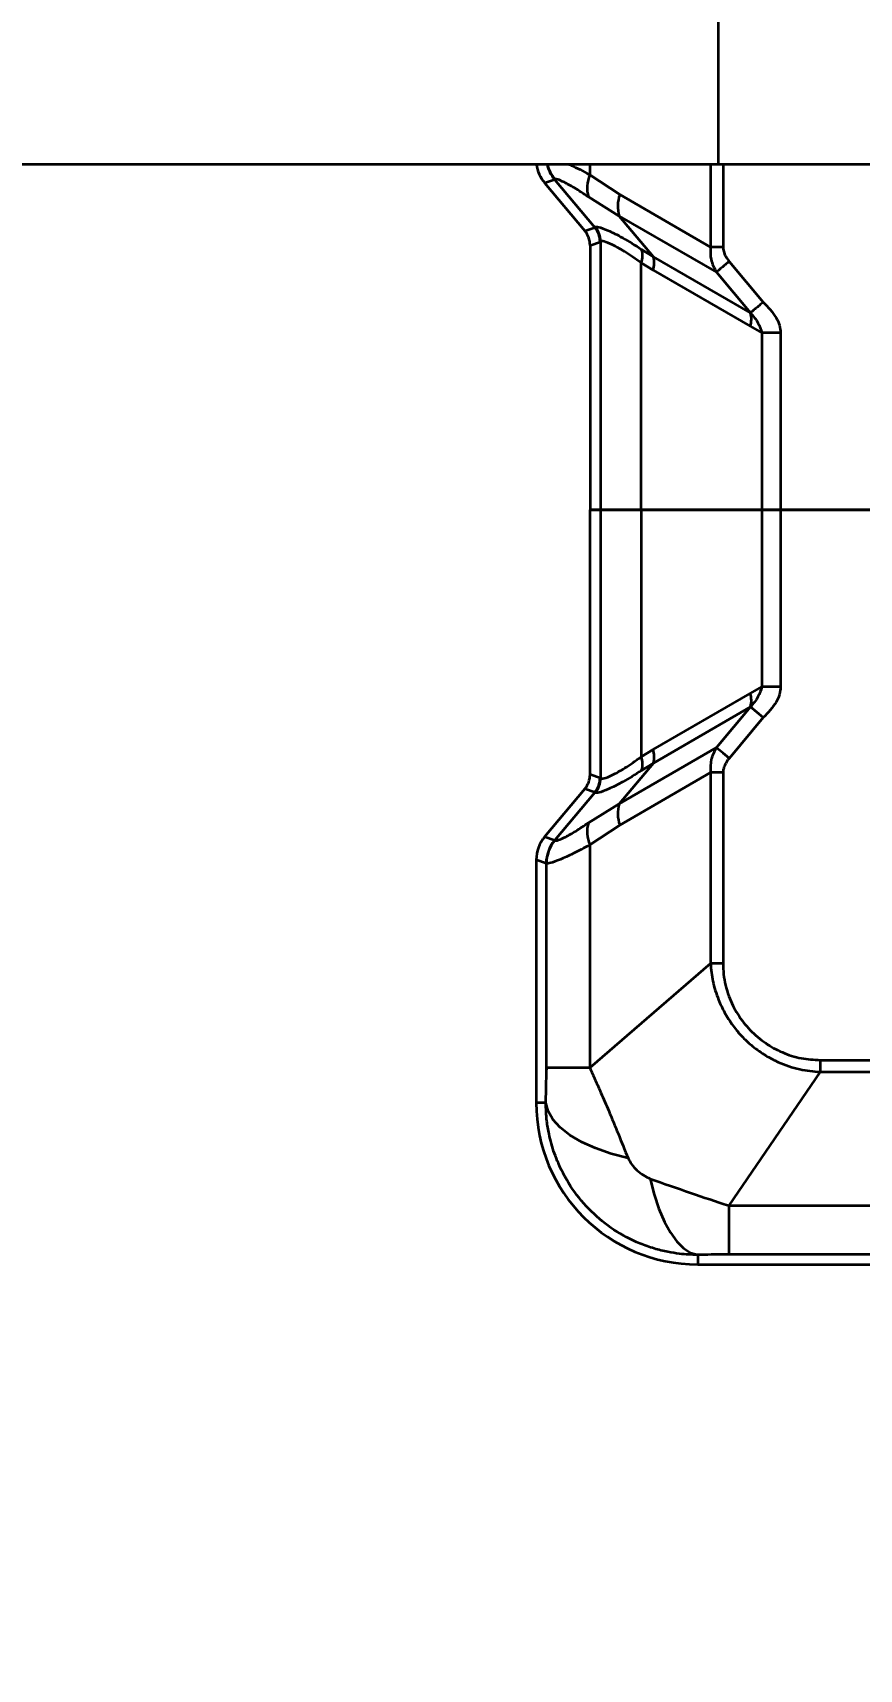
# Model space of a CAD drawing. Header units: millimetres. Extents: x 0 to 420, y 0 to 297.
# Drawn here: x 115.204 to 116.124, y 172.597 to 174.419 of the extents above; entities that cross this region are included whole.
import ezdxf

# ---------------------------------------------------------------- set-up
doc = ezdxf.new("R2010")
doc.units = ezdxf.units.MM
doc.layers.add('尺寸线层', color=150, linetype='Continuous')
doc.styles.add('SLDTEXTSTYLE2', font='TXT', dxfattribs={"width": 0.7})
doc.dimstyles.new('SLDDIMSTYLE0', dxfattribs={"dimtxt": 3.5, "dimasz": 3.302, "dimexe": 0, "dimexo": 0.0625, "dimgap": 0.875, "dimtad": 1, "dimdec": 1, "dimlfac": 100, "dimrnd": 1e-09, "dimzin": 12, "dimdsep": 46, "dimtxsty": 'SLDTEXTSTYLE2', "dimsah": 1, "dimcen": 0.09, "dimadec": 0, "dimazin": 3, "dimtfac": 1, "dimtdec": 3, "dimtofl": 0, "dimtmove": 0, "dimatfit": 3, "dimfxl": 0, "dimfrac": 2, "dimtolj": 1, "dimtzin": 12, "dimarcsym": 0})

# ---------------------------------------------------------------- blocks, each defined once
blk = doc.blocks.new('_D_6')
at = {"layer": '尺寸线层'}
for p, q in [((91.2154, 164.9172), (91.2154, 234.1922)), ((321.3154, 165.1871), (321.3154, 234.1922)), ((321.3154, 233.1922), (91.2154, 233.1922))]:
    blk.add_line(p, q, dxfattribs=at)
for points in [[(91.2154, 233.1922), (94.5174, 232.6842), (94.5174, 233.7002)], [(321.3154, 233.1922), (318.0134, 233.7002), (318.0134, 232.6842)]]:
    blk.add_solid(points, dxfattribs=at)
at = {"layer": '尺寸线层', "insert": (205.1726, 237.704), "char_height": 3.5, "attachment_point": 1, "style": 'SLDTEXTSTYLE2'}
blk.add_mtext('23010', dxfattribs=at)
blk = doc.blocks.new('_D_7')
at = {"layer": '尺寸线层'}
for p, q in [((70.597, 160.4022), (70.597, 246.1922)), ((332.8156, 175.1167), (332.8156, 246.1922)), ((332.8156, 245.1922), (70.597, 245.1922))]:
    blk.add_line(p, q, dxfattribs=at)
for points in [[(70.597, 245.1922), (73.899, 244.6842), (73.899, 245.7002)], [(332.8156, 245.1922), (329.5136, 245.7002), (329.5136, 244.6842)]]:
    blk.add_solid(points, dxfattribs=at)
at = {"layer": '尺寸线层', "insert": (202.8758, 249.704), "char_height": 3.5, "attachment_point": 1, "style": 'SLDTEXTSTYLE2'}
blk.add_mtext('26221.85', dxfattribs=at)

msp = doc.modelspace()

# ---------------------------------------------------------------- linework, layer by layer
at = {"color": 7, "linetype": 'Continuous', "lineweight": 35}
for p, q in [((115.967, 187.7722), (115.967, 174.2722)), ((115.967, 174.2722), (113.097, 174.2722)), ((115.8242, 174.2722), (115.8242, 174.2605)), ((115.9587, 174.2722), (115.9587, 174.1801)), ((116.3752, 174.2722), (115.967, 174.2722)), ((115.9726, 174.2722), (115.9726, 174.1801)), ((115.7739, 174.2515), (115.785, 174.2555)), ((115.7853, 174.2557), (115.785, 174.2555)), ((115.785, 174.2555), (115.8298, 174.2021)), ((115.8242, 174.2605), (115.8575, 174.2385)), ((115.7739, 174.2515), (115.8187, 174.1981)), ((115.857, 174.2147), (115.8227, 174.2359)), ((115.9587, 174.1801), (115.8575, 174.2385)), ((115.8187, 174.1981), (115.8298, 174.2021)), ((115.8298, 174.2021), (115.8302, 174.2024)), ((115.857, 174.2147), (115.9652, 174.1523)), ((115.895, 174.1694), (115.857, 174.2147)), ((115.8245, 174.182), (115.8357, 174.1861)), ((115.8245, 174.182), (115.8245, 173.8876)), ((115.8361, 174.1864), (115.8357, 174.1861)), ((115.8361, 174.1864), (115.8361, 173.8876)), ((115.9726, 174.1801), (115.9587, 174.1801)), ((115.8814, 173.8876), (115.8814, 174.1626)), ((115.8814, 174.1626), (115.8947, 174.1545)), ((115.8819, 174.1776), (115.895, 174.1694)), ((116.0032, 174.1069), (115.895, 174.1694)), ((115.9794, 174.1642), (116.0174, 174.1188)), ((115.8947, 174.1545), (116.0029, 174.092)), ((115.9652, 174.1523), (116.0032, 174.1069)), ((116.0029, 174.092), (116.0158, 174.0846)), ((116.0367, 174.0846), (116.0158, 174.0846)), ((116.0158, 174.0846), (116.0158, 173.8876)), ((116.0367, 174.0846), (116.0367, 173.8876)), ((115.8361, 173.8876), (115.8245, 173.8876)), ((115.8245, 173.5932), (115.8245, 173.8876)), ((115.8245, 173.8876), (115.8361, 173.8876)), ((115.8814, 173.8876), (115.8361, 173.8876)), ((115.8361, 173.8876), (115.8361, 173.5888)), ((115.8361, 173.8876), (115.8814, 173.8876)), ((116.0158, 173.8876), (115.8814, 173.8876)), ((115.8814, 173.8876), (115.8814, 173.6126)), ((115.8814, 173.8876), (116.0158, 173.8876)), ((116.0367, 173.8876), (116.0158, 173.8876)), ((116.0158, 173.8876), (116.0158, 173.6906)), ((116.0158, 173.8876), (116.0367, 173.8876)), ((116.0367, 173.8876), (116.2745, 173.8876)), ((116.0367, 173.8876), (116.0367, 173.6906)), ((116.2745, 173.8876), (116.0367, 173.8876)), ((116.0029, 173.6832), (116.0158, 173.6906)), ((116.0367, 173.6906), (116.0158, 173.6906)), ((115.8947, 173.6207), (116.0029, 173.6832)), ((116.0032, 173.6683), (115.895, 173.6058)), ((116.0032, 173.6683), (115.9652, 173.623)), ((116.0174, 173.6564), (115.9794, 173.611)), ((116.0174, 173.6564), (116.0032, 173.6683)), ((115.9652, 173.623), (115.857, 173.5605)), ((115.8814, 173.6126), (115.8947, 173.6207)), ((115.895, 173.6058), (115.857, 173.5605)), ((115.895, 173.6058), (115.8819, 173.5976)), ((115.8357, 173.5891), (115.8245, 173.5932)), ((115.8357, 173.5891), (115.8361, 173.5888)), ((115.9587, 173.5951), (115.8575, 173.5367)), ((115.9587, 173.5951), (115.9587, 173.3826)), ((115.9726, 173.5951), (115.9587, 173.5951)), ((115.9726, 173.5951), (115.9726, 173.3826)), ((115.8187, 173.5772), (115.7739, 173.5237)), ((115.8298, 173.5731), (115.785, 173.5197)), ((115.8298, 173.5731), (115.8187, 173.5772)), ((115.857, 173.5605), (115.8227, 173.5393)), ((115.8302, 173.5728), (115.8298, 173.5731)), ((115.785, 173.5197), (115.7739, 173.5237)), ((115.8575, 173.5367), (115.8242, 173.5147)), ((115.785, 173.5197), (115.7853, 173.5195)), ((115.8242, 173.5147), (115.8242, 173.2665)), ((115.7645, 173.4981), (115.7645, 173.2276)), ((115.7757, 173.494), (115.7645, 173.4981)), ((115.7757, 173.494), (115.7759, 173.4939)), ((115.7759, 173.2665), (115.7759, 173.4939)), ((115.9587, 173.3826), (115.8242, 173.2665)), ((115.9726, 173.3826), (115.9587, 173.3826)), ((116.0807, 173.2751), (116.0807, 173.2619)), ((116.0807, 173.2751), (116.2871, 173.2751)), ((116.0807, 173.2619), (115.9791, 173.1131)), ((116.0807, 173.2619), (116.2871, 173.2619)), ((115.7752, 173.2276), (115.7645, 173.2276)), ((115.9791, 173.1131), (116.2315, 173.1131)), ((115.9791, 173.1131), (115.9791, 173.0587)), ((115.9445, 173.0583), (115.9445, 173.0476)), ((116.2146, 173.0587), (115.9791, 173.0587)), ((115.9445, 173.0476), (116.2186, 173.0476))]:
    msp.add_line(p, q, dxfattribs=at)
at = {"color": 7, "linetype": 'Continuous', "lineweight": 35, "flags": 128}
for points in [[(115.9794, 173.611), (115.9771, 173.6129), (115.9749, 173.6148), (115.9728, 173.6166), (115.9708, 173.6182), (115.969, 173.6197), (115.9675, 173.621), (115.9662, 173.6221), (115.9652, 173.623)], [(115.8668, 173.166), (115.8479, 173.1709), (115.8306, 173.1769), (115.8152, 173.1839), (115.802, 173.1916), (115.7912, 173.2), (115.783, 173.2089), (115.7777, 173.2182), (115.7752, 173.2276)], [(115.8914, 173.1431), (115.8959, 173.1255), (115.9012, 173.1095), (115.9073, 173.0952), (115.914, 173.083), (115.9211, 173.0731), (115.9287, 173.0656), (115.9365, 173.0606), (115.9445, 173.0583)]]:
    msp.add_lwpolyline(points, dxfattribs=at)
at = {"color": 7, "linetype": 'Continuous', "lineweight": 35}
for centre, radius, start, end in [((115.8157, 174.2812), 0.0401, 192.9885, 219.9413), ((115.816, 174.2814), 0.0401, 193.2617, 219.9884), ((115.8566, 174.2462), 0.0354, 156.1372, 196.9623), ((115.8955, 174.2258), 0.0401, 161.4836, 196.0343), ((115.8106, 174.186), 0.025, 0.0586, 39.9414), ((115.8111, 174.1863), 0.025, 0.1661, 40.0321), ((115.8589, 174.1709), 0.024, 339.6339, 16.2007), ((115.8709, 174.1625), 0.0251, 341.4836, 16.0343), ((115.9791, 174.1), 0.0251, 341.4836, 16.0343), ((115.9791, 173.6752), 0.0251, 343.9657, 18.5164), ((115.8709, 173.6127), 0.0251, 343.9657, 18.5164), ((115.8589, 173.6043), 0.024, 343.7993, 20.3661), ((115.8106, 173.5892), 0.025, 320.0586, 359.9414), ((115.8111, 173.5889), 0.025, 319.9679, 359.8339), ((115.8955, 173.5494), 0.0401, 163.9657, 198.5164), ((115.8566, 173.529), 0.0354, 163.0377, 203.8627), ((115.8157, 173.494), 0.0401, 140.0586, 179.9414), ((115.816, 173.4938), 0.0401, 140.0076, 179.8731), ((115.9445, 173.2276), 0.18, 180, 270)]:
    msp.add_arc(centre, radius, start, end, dxfattribs=at)
for centre, major_axis, start_param, end_param in [((115.8046, 174.2772), (0.0376, 0.0137), 2.915947, 3.49016), ((115.7995, 174.182), (-0.0235, -0.0086), 2.793026, 3.49016), ((115.7995, 173.5932), (-0.0235, 0.0086), 2.793026, 3.49016), ((115.8046, 173.498), (-0.0376, 0.0137), 5.934618, 6.631752)]:
    msp.add_ellipse(centre, major_axis=major_axis, ratio=0.998448, start_param=start_param, end_param=end_param, dxfattribs=at)
for points, knots in [([(115.8012, 174.2722), (115.8021, 174.2719), (115.8081, 174.2692), (115.8168, 174.2645), (115.8242, 174.2605)], [0, 0, 0, 0, 0.147818, 1, 1, 1, 1]), ([(115.8227, 174.2359), (115.8173, 174.2395), (115.8067, 174.2466), (115.7953, 174.2526), (115.7877, 174.2559), (115.7861, 174.2558), (115.7853, 174.2557)], [0, 0, 0, 0, 0.270175, 0.525289, 0.759332, 1, 1, 1, 1]), ([(115.8302, 174.2024), (115.8312, 174.2026), (115.8334, 174.203), (115.844, 174.1991), (115.8603, 174.1912), (115.8746, 174.1822), (115.8819, 174.1776)], [0, 0, 0, 0, 0.223119, 0.475931, 0.731471, 1, 1, 1, 1]), ([(115.8814, 174.1626), (115.875, 174.167), (115.8628, 174.1756), (115.8489, 174.1831), (115.8392, 174.1871), (115.8371, 174.1866), (115.8361, 174.1864)], [0, 0, 0, 0, 0.267515, 0.511254, 0.753073, 1, 1, 1, 1]), ([(115.9587, 174.1801), (115.9585, 174.1754), (115.9582, 174.1654), (115.9628, 174.1568), (115.9652, 174.1523)], [0, 0, 0, 0, 0.4733, 1, 1, 1, 1]), ([(115.9726, 174.1801), (115.973, 174.1775), (115.9738, 174.1716), (115.9774, 174.1668), (115.9794, 174.1642)], [0, 0, 0, 0, 0.448587, 1, 1, 1, 1]), ([(115.9794, 174.1642), (115.9779, 174.1629), (115.9749, 174.1604), (115.9707, 174.1569), (115.9672, 174.154), (115.9659, 174.1528), (115.9652, 174.1523)], [0, 0, 0, 0, 0.244438, 0.500001, 0.755563, 1, 1, 1, 1]), ([(116.0174, 174.1188), (116.0159, 174.1176), (116.0129, 174.115), (116.0088, 174.1116), (116.0053, 174.1086), (116.0039, 174.1075), (116.0032, 174.1069)], [0, 0, 0, 0, 0.244437, 0.5, 0.755563, 1, 1, 1, 1]), ([(116.0032, 174.1069), (116.0063, 174.1034), (116.012, 174.0967), (116.0146, 174.0884), (116.0158, 174.0846)], [0, 0, 0, 0, 0.537276, 1, 1, 1, 1]), ([(116.0174, 174.1188), (116.0226, 174.1134), (116.0299, 174.1057), (116.0359, 174.0934), (116.0364, 174.0875), (116.0367, 174.0846)], [0, 0, 0, 0, 0.554868, 0.787217, 1, 1, 1, 1]), ([(116.0158, 173.6906), (116.0146, 173.6868), (116.012, 173.6785), (116.0063, 173.6718), (116.0032, 173.6683)], [0, 0, 0, 0, 0.462726, 1, 1, 1, 1]), ([(116.0367, 173.6906), (116.0364, 173.6878), (116.0359, 173.6818), (116.0299, 173.6695), (116.0226, 173.6618), (116.0174, 173.6564)], [0, 0, 0, 0, 0.211639, 0.442849, 1, 1, 1, 1]), ([(115.9652, 173.623), (115.9629, 173.6187), (115.9583, 173.6102), (115.9586, 173.6002), (115.9587, 173.5951)], [0, 0, 0, 0, 0.492397, 1, 1, 1, 1]), ([(115.8819, 173.5976), (115.8747, 173.593), (115.8607, 173.5842), (115.8445, 173.5763), (115.8335, 173.5722), (115.8313, 173.5726), (115.8302, 173.5728)], [0, 0, 0, 0, 0.264309, 0.514931, 0.766931, 1, 1, 1, 1]), ([(115.8361, 173.5888), (115.8371, 173.5886), (115.8391, 173.5881), (115.8488, 173.5921), (115.8629, 173.5996), (115.8751, 173.6082), (115.8814, 173.6126)], [0, 0, 0, 0, 0.24021, 0.485805, 0.736712, 1, 1, 1, 1]), ([(115.9794, 173.611), (115.9776, 173.6086), (115.9749, 173.6049), (115.9729, 173.5993), (115.9727, 173.5965), (115.9726, 173.5951)], [0, 0, 0, 0, 0.51551, 0.767405, 1, 1, 1, 1]), ([(115.7853, 173.5195), (115.7862, 173.5195), (115.7881, 173.5194), (115.7967, 173.5232), (115.8081, 173.5295), (115.8178, 173.536), (115.8227, 173.5393)], [0, 0, 0, 0, 0.267138, 0.52122, 0.755952, 1, 1, 1, 1]), ([(115.8242, 173.5147), (115.8178, 173.5113), (115.8052, 173.5045), (115.7904, 173.4979), (115.7794, 173.4939), (115.7771, 173.4939), (115.7759, 173.4939)], [0, 0, 0, 0, 0.245129, 0.480308, 0.739086, 1, 1, 1, 1]), ([(115.9587, 173.3826), (115.9593, 173.376), (115.9607, 173.3622), (115.9665, 173.3439), (115.9743, 173.3273), (115.9833, 173.3133), (115.994, 173.3008), (116.0061, 173.2896), (116.0194, 173.2802), (116.0368, 173.2712), (116.0571, 173.2642), (116.073, 173.2627), (116.0807, 173.2619)], [0, 0, 0, 0, 0.105818, 0.221247, 0.303726, 0.397637, 0.486458, 0.56599, 0.660847, 0.744444, 0.877991, 1, 1, 1, 1]), ([(115.9726, 173.3826), (115.9728, 173.3786), (115.973, 173.3705), (115.9752, 173.3583), (115.9798, 173.3432), (115.9883, 173.3258), (116.0023, 173.3081), (116.0192, 173.2936), (116.0385, 173.2831), (116.0592, 173.2764), (116.0736, 173.2755), (116.0807, 173.2751)], [0, 0, 0, 0, 0.070722, 0.143758, 0.21913, 0.352151, 0.485358, 0.616819, 0.745052, 0.874872, 1, 1, 1, 1]), ([(115.7752, 173.2276), (115.7754, 173.2365), (115.7757, 173.2477), (115.7759, 173.2605), (115.7759, 173.2644), (115.7759, 173.2659), (115.7759, 173.2665)], [0, 0, 0, 0, 0.712288, 0.891315, 0.960245, 1, 1, 1, 1]), ([(115.7761, 173.2665), (115.7761, 173.2664), (115.776, 173.2663), (115.776, 173.2656), (115.7759, 173.2648), (115.7759, 173.2643)], [0, 0, 0, 0, 0.207126, 0.438229, 1, 1, 1, 1]), ([(115.8242, 173.2665), (115.8175, 173.2665), (115.8039, 173.2665), (115.7892, 173.2665), (115.7791, 173.2665), (115.7769, 173.2665), (115.7759, 173.2665)], [0, 0, 0, 0, 0.247804, 0.5, 0.752196, 1, 1, 1, 1]), ([(115.8242, 173.2665), (115.8262, 173.262), (115.8303, 173.2529), (115.8359, 173.2402), (115.8409, 173.2287), (115.8474, 173.2136), (115.8561, 173.1924), (115.8631, 173.175), (115.8668, 173.166)], [0, 0, 0, 0, 0.140816, 0.284488, 0.382285, 0.482496, 0.729213, 1, 1, 1, 1]), ([(115.9445, 173.0583), (115.9377, 173.0585), (115.9265, 173.0589), (115.9103, 173.0615), (115.8955, 173.0652), (115.8749, 173.0725), (115.8506, 173.0853), (115.8252, 173.1059), (115.8041, 173.1309), (115.7916, 173.1536), (115.7848, 173.171), (115.7813, 173.1819), (115.7784, 173.1939), (115.7758, 173.2091), (115.7754, 173.2208), (115.7752, 173.2276)], [0, 0, 0, 0, 0.076443, 0.126237, 0.185346, 0.248673, 0.371897, 0.493418, 0.615548, 0.739261, 0.783292, 0.826338, 0.868398, 0.923222, 1, 1, 1, 1]), ([(115.8668, 173.166), (115.868, 173.1636), (115.8706, 173.1587), (115.8766, 173.1523), (115.8836, 173.1467), (115.8889, 173.1443), (115.8914, 173.1431)], [0, 0, 0, 0, 0.2284645, 0.4906723, 0.7577382, 1, 1, 1, 1]), ([(115.8914, 173.1431), (115.9064, 173.1378), (115.9357, 173.1275), (115.9649, 173.1178), (115.9791, 173.1131)], [0, 0, 0, 0, 0.513929, 1, 1, 1, 1]), ([(115.9791, 173.0587), (115.9764, 173.0587), (115.9697, 173.0587), (115.9581, 173.0585), (115.9494, 173.0584), (115.9445, 173.0583)], [0, 0, 0, 0, 0.226599, 0.561025, 1, 1, 1, 1])]:
    msp.add_open_spline(points, degree=3, knots=knots, dxfattribs=at)

# ---------------------------------------------------------------- dimensions: what is measured, and where the dimension line sits
at = {"layer": '尺寸线层'}
for base, p1, p2, picture, middle in [((70.597, 245.1922), (332.8156, 175.1167), (70.597, 160.4022), '_D_7', (209.0129, 245.1922)), ((91.2154, 233.1922), (321.3154, 165.1871), (91.2154, 164.9172), '_D_6', (209.0129, 233.1922))]:
    dim = msp.add_linear_dim(base=base, p1=p1, p2=p2, angle=0, dimstyle='SLDDIMSTYLE0', dxfattribs=at)
    dim.commit()
    dim.dimension.update_dxf_attribs({"geometry": picture, "text_midpoint": middle, "dimtype": 160})

doc.saveas('drawing.dxf')
